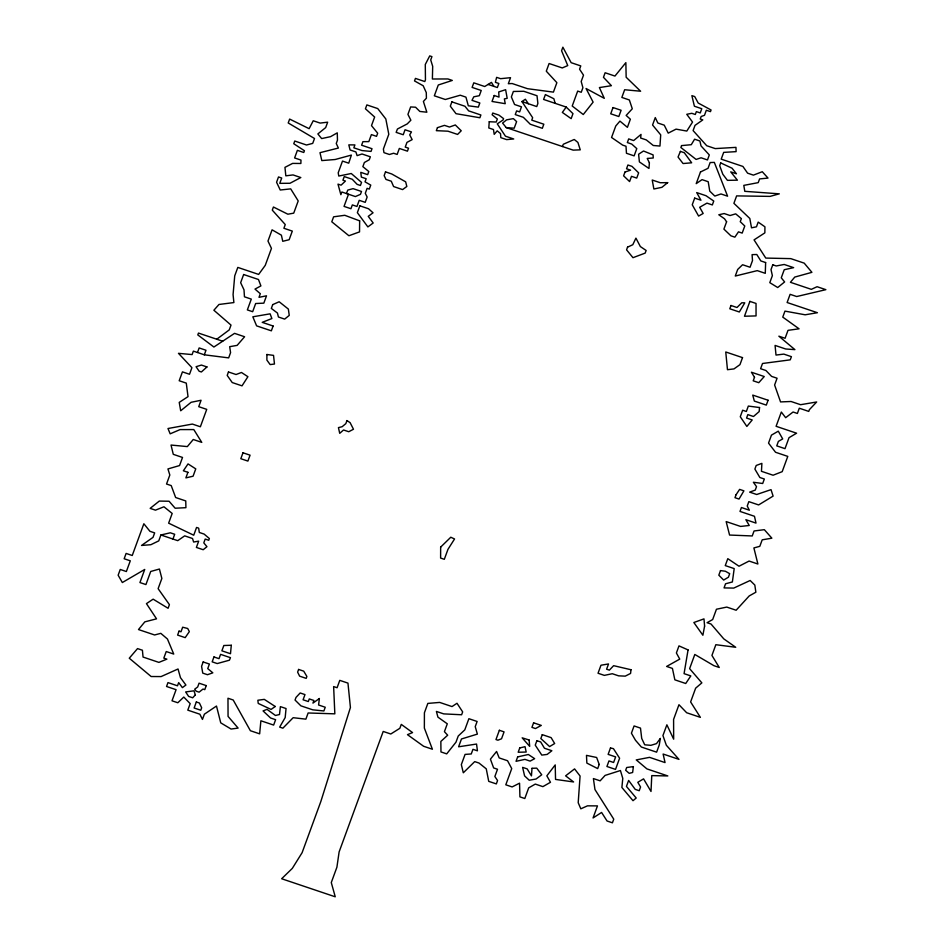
<?xml version="1.0" encoding="UTF-8"?>
<svg xmlns="http://www.w3.org/2000/svg" width="944" height="944" viewBox="0 0 944 944"><rect width="100%" height="100%" fill="white"/><g stroke="black" fill="none" stroke-linecap="round" stroke-linejoin="round"><path stroke-width="1.42" d="M197.485 352.501L199.149 347.947L205.981 350.248L204.305 354.802L193.378 351.121L192.104 354.578L178.475 353.339L191.927 367.676L189.52 374.261L182.44 371.877L179.195 380.739L186.275 383.122L188.021 396.645L179.23 402.392L180.693 410.782L191.101 402.297L201.084 400.256L198.736 406.675L206.736 409.366L200.376 426.759L192.364 424.068L167.985 428.517L170.168 433.827L180.068 429.591L193.803 429.579L201.768 442.37L193.26 439.503L187.337 446.595L171.029 445.049L173.283 454.335L182.522 457.451L179.561 465.557L167.938 468.944L169.826 475.021L166.533 484.024L171.218 485.594L175.643 497.523L185.756 500.934L185.921 507.683L175.147 508.226L169.082 501.24L159.3 501.075L150.155 508.368L155.465 510.161L163.961 506.775L172.186 513.453L168.634 523.165L193.732 535.213L196.564 527.448L198.677 528.156L199.302 532.463L204.105 534.08L209.356 538.528L208.73 540.263L205.19 539.071L203.798 542.871L206.937 546.682L203.208 549.727L196.387 547.426L198.677 541.148L193.614 542.021L192.529 538.505L184.682 535.862L177.743 540.664L160.905 534.988L158.757 540.877L150.851 544.712L141.529 545.455L153.022 537.36L154.663 532.888L149.943 531.307L143.854 523.755L132.243 555.497L126.107 553.432L124.16 558.754L130.296 560.819L126.366 571.533L120.242 569.468L118.142 575.215L122.342 582.531L144.727 569.456L139.936 582.554L145.931 584.572L150.721 571.474L159.418 569.031L161.861 578.46L158.12 588.667L169.424 604.656L168.091 608.278L153.129 599.169L146.45 603.629L156.539 618.839L144.821 621.86L138.497 629.554L154.604 634.97L160.799 633.341L167.442 639.017L173.731 654.062L166.238 651.537L163.819 658.121L166.864 659.148L158.899 662.393L143.051 657.059L142.414 650.239L137.529 648.599L129.269 658.216L151.134 676.518L161.094 676.577L178.027 668.989L180.481 677.674L185.909 685.037L182.393 687.633L178.676 682.595L177.507 685.804L167.973 682.595L166.557 686.489L176.08 689.686L172.009 700.802L177.826 702.761L183.785 697.061L190.181 703.646L187.797 710.148L199.845 714.207L202.464 719.411L204.376 714.195L216.483 706.041L220.743 722.856L231.068 729.039L238.124 728.095L228.059 716.402L227.976 698.241L233.203 700L250.372 730.715L259.647 733.842L260.886 720.779L273.642 725.075L275.613 719.694L270.574 717.995L263.057 710.915L267.022 709.357L275.447 715.481L279.495 714.525L280.392 706.631L286.044 708.531L285.182 717.57L279.672 727.104L282.881 728.178L293.159 717.7L305.88 719.151L308.133 712.98L334.837 713.841L333.633 686.571L337.091 687.728L339.781 680.364L347.958 683.114L350.425 707.504L320.83 801.539L302.104 852.692L292.31 868.397L281.642 878.746L335.25 896.8L331.285 882.569L336.902 867.206L339.12 851.913L383.205 731.447L390.792 733.995L399.843 728.308L401.283 724.39L412.575 732.591L407.466 734.656L423.632 746.279L432.399 749.229L424.363 728.095L424.411 712.779L427.844 703.41L439.68 702.419L452.011 706.572L457.002 703.268L462.666 711.894L461.616 714.761L443.715 713.888L436.388 711.422L437.933 717.145L447.291 723.812L444.412 731.671L447.68 735.211L440.848 741.429L440.966 751.931L446.701 753.867L455.987 742.173L458.241 736.013L464.79 729.877L468.885 718.703L477.121 721.476L475.233 726.632L477.369 734.113L461.463 738.975L458.607 746.787L476.555 744.049L477.428 750.822L472.956 749.324L471.257 753.961L465.073 754.409L461.333 764.616L463.303 772.794L474.714 761.607L479.009 763.047L486.254 768.841L488.732 781.361L496.332 783.909L497.559 780.535L494.857 776.511L497.512 769.254L493.641 767.944L490.42 759.153L496.591 751.459L499.187 757.926L507.542 760.734L511.731 768.593L505.795 784.806L512.12 786.93L519.554 783.178L519.92 796.866L524.805 798.518L528.699 787.874L535.295 784.086L542.883 786.635L550.482 782.281L546.847 775.826L555.214 764.911L555.544 779.414L573.598 781.962L565.609 775.838L574.566 768.9L580.076 776.015L578.2 802.707L580.808 808.807L587.51 805.834L597.469 805.893L593.056 817.964L601.588 812.454L607.051 820.997L612.42 822.802L613.753 819.168L594.956 789.538L593.398 778.564L600.148 780.83L605.092 775.413L620.432 770.528L622.78 778.411L621.884 787.473L633.011 800.689L636.209 798.01L626.438 786.411L628.633 780.428L635.218 789.373L639.218 790.718L640.575 787.001L637.802 782.316L643.56 778.859L651.006 791.461L651.773 775.614L667.821 775.944L646.923 768.9L636.268 759.908L649.555 757.359L665.06 762.587L663.113 754.032L678.972 759.377L666.334 745.241L662.936 735.565L666.877 724.815L673.662 739.176L673.591 719.411L678.96 704.72L686.666 712.744L700.377 717.357L690.619 701.935L695.645 688.176L701.852 682.878L689.616 668.647L694.808 654.463L713.971 665.697L719.257 667.479L711.929 655.431L715.847 644.705L735.718 647.277L723.788 638.876L711.033 624.031L707.08 622.698L712.673 619.535L716.449 609.234L726.774 607.086L736.131 610.237L749.217 595.935L755.861 592.218L754.822 585.056L750.161 580.489L733.736 588.088L724.048 587.911L725.558 583.781L732.367 581.964L734.196 568.595L725.263 565.598L727.8 558.671L739.01 566.235L749.088 561.055L757.89 564.016L753.89 547.933L759.814 546.328L762.197 539.826L771.873 538.186L764.333 529.678L754.055 530.976L752.238 535.956L729.57 535.047L726.16 521.584L740.58 526.433L749.253 525.489L745.878 519.696L756.002 523.106L754.468 516.285L740.002 511.412L741.429 507.53L749.347 510.197L747.235 506.031L748.84 501.642L758.622 504.934L773.101 496.107L771.024 489.641L756.722 494.503L749.642 492.119L755.259 490.101L756.522 486.632L753.383 482.266L762.693 483.493L764.333 479.021L759.861 477.511L754.881 469.085L756.203 465.475L761.891 463.374L761.454 471.304L773.089 475.221L782.187 471.67L787.78 456.389L775.555 452.27L768.534 443.114L771.46 435.125L778.281 431.172L782.694 438.901L778.387 441.403L776.747 445.875L785.007 448.66L789.019 437.686L796.583 433.202L776.098 426.299L781.325 412.032L785.668 417.696L793.078 412.009L797.385 413.46L799.297 408.221L808.748 411.407L809.374 409.672L816.666 401.979L800.583 404.705L791.06 401.495L780.558 401.92L774.611 384.999L777.077 378.237L771.602 376.396L765.903 370.496L760.604 368.715L762.516 363.487L790.246 359.853L791.414 356.667L783.827 354.106L776.003 355.062L775.071 345.421L785.703 348.997L794.907 349.622L778.859 336.182L785.101 338.282L788.004 330.341L799.061 328.807L782.765 317.113L784.96 311.119L805.161 314.8L817.421 312.712L787.119 302.517L790.116 294.327L796.701 296.534L825.858 289.666L817.091 286.716L811.333 289.348L790.423 282.303L794.754 277.076L811.911 272.332L804.205 263.14L790.801 258.632L765.773 258.078L754.055 239.882L764.852 232.873L764.935 226.808L758.185 222.111L756.474 226.808L751.518 227.823L749.819 218.489L733.901 203.314L736.627 195.892L770.08 196.387L779.307 193.839L744.792 191.325L743.801 185.378L758.233 182.64L759.59 178.923L768.015 178.074L762.28 171.725L753.406 175.124L747.589 173.165L742.904 166.439L721.204 159.135L723.682 152.385L736.108 151.642L735.966 147.37L715.233 148.597L706.726 145.73L693.097 130.591L695.02 125.363L702.808 119.888L700.236 119.027L701.156 116.49L704.484 115.31L706.336 110.247L710.466 111.628L711.068 109.988L698.206 103.038L694.737 96.595L691.869 95.627L694.395 106.224L701.781 108.713L700.247 112.926L696.365 111.628L695.315 114.495L691.799 113.315L686.76 114.295L692.542 122.071L686.807 131.063L676.057 129.139L668.222 133.139L664.246 125.163L657.838 123.015L655.278 117.587L652.552 125.009L660.706 134.862L659.962 146.049L653.272 145.494L646.286 139.913L640.634 138.013L641.035 134.414L633.66 140.573L628.692 138.898L627.347 142.568L631.737 144.066L636.787 148.609L634.132 155.866L626.462 153.282L626.002 146.237L622.71 145.14L611.559 137.482L615.759 126L619.937 121.115L627.406 127.334L630.368 119.227L626.155 115.439L632.291 108.772L629.353 99.97L621.848 97.433L624.657 89.751L640.61 91.226L626.155 77.243L625.86 62.646L614.945 76.063L605.128 72.759L603.464 77.314L611.417 85.692L599.393 87.568L604.29 98.329L586.047 88.5L593.115 102.129L583.274 114.531L572.217 106.023L577.681 91.084L581.244 92.276L582.908 87.721L581.197 81.491L583.51 75.166L579.569 69.207L580.772 65.915L571.155 62.682L562.872 47.2L561.574 50.74L567.745 65.584L562.27 67.944L549.101 63.519L546.293 71.201L556.877 82.671L553.42 92.123L527.484 88.689L512.144 83.532L508.332 83.721L510.539 77.679L500.603 78.682L496.638 77.349L495.376 82.317L498.845 83.485L497.358 87.532L488.131 84.429M172.941 539.048L174.687 534.269L170.309 532.794L160.905 534.988M346.483 193.567L347.758 190.086L353.08 188.647L361.505 191.479L360.455 194.346L355.392 196.564L341.858 191.998L340.867 194.7L337.987 184.115L341.103 185.166L345.445 181.047L342.92 180.198L344.253 176.575L352.254 179.266L357.127 184.363L360.419 185.472L361.54 182.393L351.251 173.507L338.79 176.044L338.212 172.787L342.495 161.082L348.737 163.182L351.38 155.087L335.167 159.512L321.81 160.586L319.992 152.68L338.377 148.043L336.253 143.488L337.468 140.137L337.268 132.844L330.565 136.656L321.656 138.579L317.868 133.93L325.68 127.582L327.662 122.177L320.146 123.086L313.243 120.761L309.125 128.679L289.643 119.086L288.215 122.968L314.505 138.497L312.712 143.394L306.505 144.998L294.752 141.034L293.761 143.736L304.416 150.721L303.767 152.491L297.384 150.344L294.611 157.943L300.983 160.091L300.865 163.477L292.605 163.406L284.958 167.359L285.82 175.832L293.053 174.923L300.806 177.543L289.997 183.266L279.766 183.348L281.713 178.027L278.515 176.953L276.568 182.263L280.238 190.004L290.705 188.871L298.21 200.919L293.726 213.155L287.873 214.205L273.43 207.019L272.285 210.146L285.265 224.554L283.896 228.271L292.31 231.103L289.159 239.717L282.763 241.298L281.383 235.162L272.084 229.829L267.978 241.062L271.459 248.39L265.252 265.358L258.644 274.421L237.817 267.412L234.726 275.849L233.074 294.611L233.888 302.564L218.973 304.475L213.875 310.234L231.009 325.09L229.25 329.893L216.754 339.226M348.489 194.24L344.041 206.394L350.944 208.718L352.336 204.919L356.974 206.476L359.227 200.317L365.21 202.335L367.157 197.013L365.281 193.319L367.11 188.34L369.305 189.071L370.756 185.107L365.021 181.838L366.166 178.711L361.34 177.094L360.785 172.339L367.653 174.652L368.797 171.525L362.862 166.651L364.372 162.51L369.269 159.748L370.343 156.798L362 153.99L357.092 155.642L355.912 151.937L350.094 149.978L348.808 144.88L354.909 144.916L353.847 147.819L362.024 150.568L371.027 151.418L372.007 148.715L361.611 145.211L362.909 141.671L368.833 141.612L371.393 134.603L376.538 136.337L377.683 133.21L371.499 125.623L374.638 117.032L365.434 108.796L366.862 104.914L377.742 108.572L385.825 118.968L388.798 134.272L383.394 149.046L383.948 152.645L389.424 154.486L393.613 153.247L397.153 154.438L399.347 148.444L407.442 151.17L408.528 148.208L405.236 147.099L406.97 142.379L412.162 139.618L409.708 134.874L411.454 131.924L405.047 129.765L403.23 134.744L396.15 132.361L397.448 129.009L407.253 123.9L410.864 120.207L407.926 114.377L410.652 106.943L415.572 107.215L419.82 111.439L426.853 112.218L423.384 101.445L426.405 98.2L426.287 92.595L423.183 85.751L414.522 80.924L415.443 78.399L424.8 81.55L425.449 79.768L425.296 64.463L429.732 55.897L431.927 56.64L430.724 59.932L432.694 66.351L432.387 79.001L447.916 78.954L452.294 80.429L438.287 84.995L434.334 95.804L445.32 99.498L460.259 95.214L465.935 97.126L468.307 105.775L478.325 107.12L479.835 102.99L472 100.347L473.794 96.807L479.328 95.71L481.239 90.482L472.106 87.403L473.782 82.836L484.72 86.518L491.47 82.376L493.889 86.376M562.471 146.532L563.297 144.267L574.247 139.476L577.905 142.438L580.265 149.848L573.173 150.131L506.255 127.605L502.586 123.086L506.598 119.841L513.371 118.625L516.616 121.611L514.197 128.195L506.255 127.605M566.223 107.073L562.341 112.419L571.155 118.637L572.973 113.658L566.223 107.073L543.602 99.45L545.384 94.589L553.88 98.742L555.155 103.344M521.914 101.563L536.747 106.566L537.879 103.451L537.018 95.745L523.79 91.285L513.371 91.462L511.365 96.949L514.574 104.501L521.489 106.825L519.637 111.899L516.616 110.885L515.259 114.59L523.354 117.316L530.28 124.242L542.328 128.301L543.827 124.207L531.767 120.148L532.664 117.705L521.914 101.563L525.371 99.238L528.369 103.746M204.305 354.802L228.66 357.882L230.572 352.643L229.675 346.684L237.133 345.374L244.602 336.748L234.549 333.362L213.899 347.026L197.803 334.919L198.476 333.079L222.678 341.221M266.892 354.496L266.892 360.112L270.161 364.596L274.468 364.03L273.536 355.381L266.892 354.496M440.659 547.107L440.612 558.057L444.317 559.308L447.963 549.349L454.548 538.977L450.784 537.23L440.659 547.107M359.652 220.849L359.534 231.894L348.902 235.74L331.792 221.793L333.621 216.813L344.772 215.291L359.652 220.849M765.631 262.55L765.277 273.323L757.277 270.633L735.27 276.049L737.689 269.453L742.574 264.733L750.055 267.246L752.498 260.579L752.085 254.644L756.805 254.502L760.829 260.933L765.631 262.55M489.24 121.741L488.803 127.971L493.476 129.54L494.208 134.367L497.181 130.838L500.521 133.576L500.816 137.647L506.633 139.606L513.713 138.98L505.453 136.196L497.276 123.853L503.081 119.982L503.577 118.614L498.916 115.109L492.768 113.044L492.131 114.767L497.335 119.003L496.225 122.036L489.24 121.741M532.015 768.31L531.448 775.874L527.153 768.888L522.61 767.366L524.593 775.897L529.23 780.228L536.074 779.012L541.726 774.764L536.735 768.145L532.015 768.31M649.389 162.769L648.965 168.457L639.407 161.92L638.592 154.238L643.513 151.005L653.095 154.899L653.236 158.002L647.23 158.427L649.389 162.769M231.292 645.271L230.489 653.72L221.887 650.817L223.834 645.507L231.292 645.271M759.554 407.537L759.165 411.572L753.477 416.505L747.837 414.605L746.562 418.062L752.215 419.962L746.846 426.44L740.273 416.729L742.645 410.227L746.362 411.478L748.332 406.073L759.554 407.537M630.981 669.733L630.58 673.438L625.247 676.14L618.615 675.845L612.302 673.721L604.349 675.373L598.036 673.249L600.974 665.225L608.526 663.951L606.603 669.202L609.387 670.146L613.624 665.673L630.981 669.733M319.367 698.536L318.588 705.003L325.243 707.245L323.886 710.962L312.759 709.829L300.876 705.829L295.047 700.047L296.015 697.404L300.168 692.979L304.983 694.595L303.083 699.787L308.31 701.545L309.266 698.926L313.904 700.495L312.948 703.103L319.367 698.536M633.389 766.622L632.622 772.487L629.211 773.348L625.671 770.28L626.698 767.496L633.389 766.622M660.34 738.479L659.242 744.993L656.623 752.167L641.365 747.034L635.465 740.238L631.418 733.205L634.085 725.948L640.492 728.107L641.708 738.42L644.717 744.804L650.876 745.323L656.493 743.624L660.34 738.479M688.058 649.92L684.07 673.65L690.807 675.916L685.733 683.503L674.854 679.833L672.423 668.399L666.617 666.44L679.751 659.113L676.388 652.977L678.984 645.885L688.058 649.92M704.602 626.096L702.879 635.241L693.852 622.521L703.976 618.875L704.602 626.096M206.24 685.604L204.777 689.639L203.007 689.037L199.125 692.164L196.151 691.161L194.688 689.191L197.674 686.984L199.066 683.185L206.24 685.604M243.646 274.515L240.649 282.704L244 289.808L244.461 296.805L251.305 299.118L247.352 309.915L252.662 311.709L255.659 303.52L263.824 303.154L266.515 295.802L258.998 297.336L260.32 293.726L254.998 289.088L260.898 285.902L258.479 279.507L243.646 274.515M187.915 472.319L185.874 477.888L193.083 476.213L195.762 468.873L188.033 463.905L183.36 470.785L187.915 472.319M228.46 371.971L227.197 375.429L232.236 382.556L242.018 385.848L247.906 376.703L241.475 372.479L236.047 374.52L228.46 371.971M272.722 304.617L271.329 308.417L277.453 313.054L278.421 317.007L284.663 319.107L289.253 315.402L288.357 309.077L279.176 301.761L272.722 304.617M273.111 326.01L271.353 330.825L256.603 325.857L252.827 316.806L270.102 313.833L271.884 318.541L262.231 322.352L273.111 326.01M242.986 452.79L240.814 458.701L247.894 461.085L250.066 455.173L242.986 452.79M179.065 631.123L177.614 635.088L185.201 637.637L189.343 631.607L187.703 628.492L182.664 627.217L181 631.772L179.065 631.123M359.853 205.827L357.351 212.66L367.877 226.914L373.175 222.996L368.254 216.341L373.045 212.801L368.538 208.754L359.853 205.827M203.172 661.956L201.579 666.311L202.748 673.119L207.468 674.712L212.848 672.836L207.739 668.612L209.415 664.057L203.172 661.956M385.506 171.879L384.149 175.596L385.966 179.419L391.276 181.213L393.601 186.558L402.604 189.591L406.829 186.464L405.66 181.826L391.748 173.979L385.506 171.879M196.328 701.97L194.122 708L200.777 710.242L201.674 707.788L199.408 703.009L196.328 701.97M213.958 656.953L212.176 661.85L217.226 663.561L229.416 660.198L230.454 657.673L220.589 654.357L219.02 658.664L213.958 656.953M437.438 127.652L436.329 130.673L447.963 131.192L457.58 134.426L461.227 130.779L455.315 124.962L449.486 127.039L444.482 125.363L437.438 127.652M451.893 101.869L450.312 106.176L456.011 113.681L479.882 117.752L480.885 114.991L468.649 110.873L464.955 106.259L451.893 101.869M346.944 420.576L345.834 423.62L342.153 426.7L338.436 427.62L339.722 433.331L343.545 429.98L348.749 431.727L353.481 429.249L350.106 422.652L346.944 420.576M494.208 95.486L492.025 101.456L505.229 103.687L504.367 98.896L507.188 98.318L505.63 89.692L498.727 91.946L499.01 97.102L494.208 95.486M298.599 669.438L297.62 672.128L299.614 676.152L306.186 678.37L306.883 676.459L303.72 671.16L298.599 669.438M613.01 107.557L610.721 113.799L618.816 116.525L621.105 110.271L613.01 107.557M624.999 172.02L623.606 175.82L629.589 181.567L631.501 176.327L636.728 178.086L638.64 172.87L631.961 166.356L627.913 164.999L626.533 168.787L630.568 170.156L624.999 172.02M627.548 247.163L626.568 249.841L632.976 257.688L645.177 253.098L646.133 250.479L640.351 246.561L635.926 238.124L632.799 244.72L627.548 247.163M681.568 145.6L680.872 147.5L696.094 159.43L701.073 157.79L707.481 159.949L709.31 154.934L701.026 145.907L699.893 140.986L694.583 139.205L691.279 144.703L681.568 145.6M700.483 171.985L696.212 183.643L702.041 179.631L708.201 181.708L709.77 191.148L714.82 196.069L720.98 193.957L727.588 196.187L714.325 162.392L710.148 162.557L708.047 168.303L700.483 171.985M499.364 730.29L495.978 739.553L497.913 740.202L501.535 738.774L504.061 731.871L499.364 730.29M694.678 198.11L692.247 204.777L698.607 216.07L703.162 213.462L699.681 207.279L706.95 203.125L712.342 204.942L713.758 201.06L706.053 195.738L696.707 192.588L700.944 200.211L694.678 198.11M720.709 162.911L719.694 165.696L722.809 174.239L727.435 180.351L737.406 180.174L730.727 171.867L736.438 173.79L732.06 168.221L720.709 162.911M519.755 747.943L518.185 752.25L526.186 752.049L525.029 746.68L519.755 747.943M517.654 756.911L516.038 761.324L524.935 759.365L530.103 761.112L534.658 758.681L528.333 754.492L517.654 756.911M533.596 722.821L531.932 727.364L535.472 728.556L541.29 725.405L533.596 722.821M536.888 740.686L535.248 745.158L541.797 755.094L547.154 754.421L551.874 750.74L544.464 748.238L540.676 741.96L536.888 740.686M726.597 221.757L723.906 229.109L730.904 235.823L734.869 237.156L738.479 231.846L742.185 233.097L744.781 226.005L740.249 221.687L741.359 218.63L735.695 213.851L730.066 215.527L724.166 213.545L718.809 214.772L724.52 218.784L726.597 221.757M542.269 734.644L540.841 738.538L549.62 746.586L554.659 743.518L551.119 737.63L542.269 734.644M730.998 305.49L729.795 308.782L739.317 311.992L744.781 302.835L741.748 302.788L736.993 307.508L730.998 305.49M749.902 301.384L744.474 316.24L756.05 315.91L756.038 303.449L749.902 301.384M772.77 264.792L771.012 269.606L772.369 275.648L769.797 282.657L777.714 287.531L784.617 281.937L781.266 277.807L784.24 269.713L793.644 267.648L784.204 264.473L776.228 265.96L772.77 264.792M742.527 357.623L739.966 364.632L733.995 368.903L727.47 369.694L725.759 351.982L742.527 357.623M599.192 764.463L597.682 768.593L586.849 763.094L586.484 755.365L596.655 757.489L599.192 764.463M610.485 747.955L608.137 754.374L615.641 756.899L613.6 762.481L608.963 760.923L606.921 766.493L615.523 769.395L619.606 758.233L613.447 748.675L610.485 747.955M754.504 377.27L753.206 380.821L758.775 382.686L764.251 376.538L751.436 372.231L754.504 377.27M768.086 400.256L766.304 405.106L754.339 401.07L752.734 395.088L768.086 400.256M736.06 494.739L734.975 497.689L739.022 499.057L743.907 490.845L739.612 489.393L736.06 494.739M720.496 570.589L718.821 575.179L723.659 580.064L728.402 577.221L729.7 573.681L725.381 571.238L720.496 570.589M680.388 151.394L678.04 157.058L683.067 163.536L691.669 162.805L684.27 152.704L680.388 151.394M195.337 694.926L192.682 697.781L188.635 696.412L185.649 691.94L193.98 690.807L195.337 694.926M206.96 366.945L201.379 371.983L199.149 371.228L196.069 366.709L201.402 365.068L206.96 366.945M667.668 182.64L661.909 187.325L653.873 188.989L652.221 180.021L660.304 182.735L667.668 182.64M275.211 706.49L271.081 709.428L258.219 703.422L257.865 700.247L264.285 699.374L275.211 706.49M529.1 740.002L522.174 737.83L529.69 746.374L529.1 740.002"/></g></svg>
